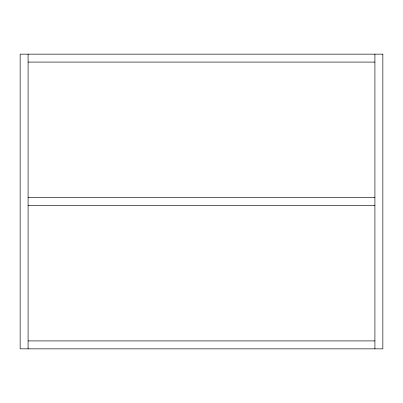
<?xml version="1.0" encoding="UTF-8"?>
<svg xmlns="http://www.w3.org/2000/svg" width="403" height="403" viewBox="0 0 403 403"><rect width="100%" height="100%" fill="white"/><g stroke="black" fill="none" stroke-linecap="round" stroke-linejoin="round"><path stroke-width="0.6" d="M28.084 62.087L374.916 62.087M28.084 197.535L374.916 197.535M28.084 205.465L374.916 205.465M28.084 340.913L374.916 340.913M374.916 54.153L374.916 348.847M28.084 54.153L28.084 348.847M382.85 54.153L20.15 54.153L20.15 348.847L382.85 348.847L382.85 54.153"/></g></svg>
